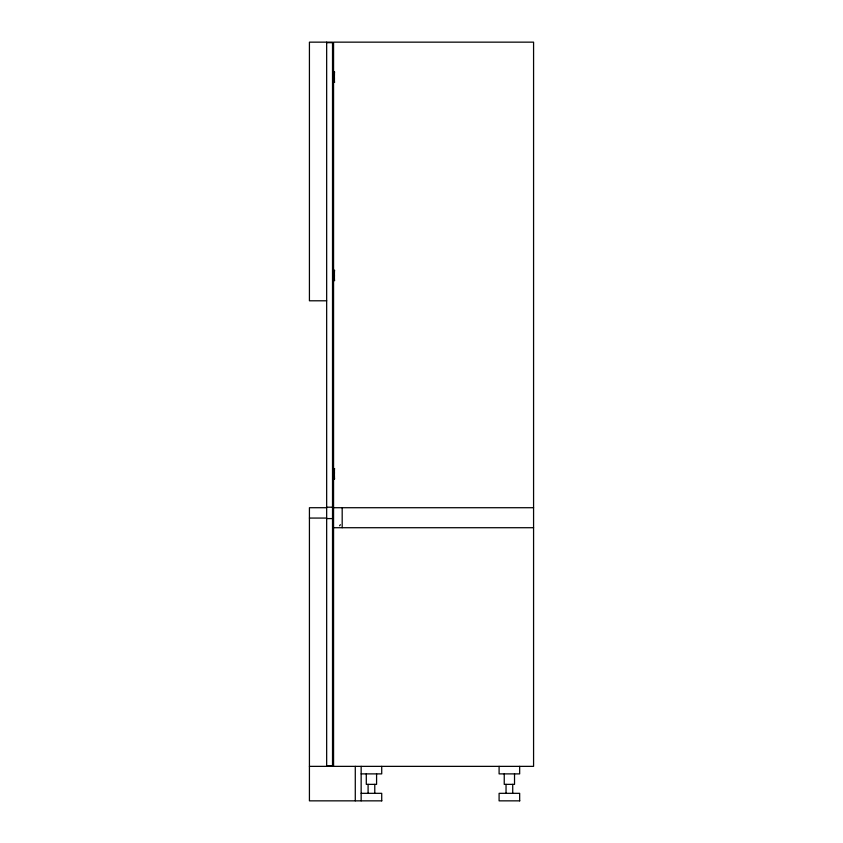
<?xml version="1.0" encoding="UTF-8"?>
<svg xmlns="http://www.w3.org/2000/svg" width="843" height="843" viewBox="0 0 843 843"><rect width="100%" height="100%" fill="white"/><g stroke="black" fill="none" stroke-linecap="round" stroke-linejoin="round"><path stroke-width="1.26" d="M340.403 524.715L339.592 525.758M326.662 42.666L332.521 42.666M333.543 72.024L334.566 71.982M333.543 72.161L334.566 72.161M333.543 72.677L334.566 72.677M333.543 73.499L334.566 73.499M333.543 74.563L334.566 74.563M333.543 75.817L334.566 75.817M333.543 77.156L334.566 77.156M333.543 78.494L334.566 78.494M333.543 79.737L334.566 79.737M333.543 80.812L334.566 80.812M333.543 81.634L334.566 81.634M333.543 82.15L334.566 82.15M333.543 82.287L334.566 82.329M333.543 270.276L334.566 270.318M333.543 270.455L334.566 270.455M333.543 270.972L334.566 270.972M333.543 271.794L334.566 271.794M333.543 272.869L334.566 272.869M333.543 274.112L334.566 274.112M333.543 275.45L334.566 275.45M333.543 276.789L334.566 276.789M333.543 278.032L334.566 278.032M333.543 279.107L334.566 279.107M333.543 279.929L334.566 279.929M333.543 280.445L334.566 280.445M333.543 280.582L334.566 280.624M326.662 300.793L309.423 300.793L309.423 42.15L332.521 42.15L332.521 766.361M333.543 468.571L334.566 468.613M333.543 468.75L334.566 468.75M333.543 469.266L334.566 469.266M333.543 470.088L334.566 470.088M333.543 471.163L334.566 471.163M333.543 472.407L334.566 472.407M333.543 473.745L334.566 473.745M333.543 475.083L334.566 475.083M333.543 476.337L334.566 476.337M333.543 477.401L334.566 477.401M333.543 478.223L334.566 478.223M333.543 478.74L334.566 478.74M333.543 478.877L334.566 478.919M326.662 507.201L332.521 507.201M326.662 507.718L309.423 507.718L309.423 800.85L381.837 800.85M333.565 507.718L533.577 507.718M309.423 518.066L326.662 518.066M326.662 518.582L332.521 518.582M333.565 527.718L533.577 527.718M326.662 765.844L332.521 765.844M309.423 766.361L533.577 766.361L533.577 42.15L333.565 42.15L333.565 766.361M361.152 773.885L381.721 773.885L381.721 766.361M361.152 793.326L381.721 793.326L381.721 800.85M519.783 800.85L499.098 800.85L499.098 793.326L519.667 793.326L519.667 800.85M519.667 766.361L519.667 773.885L499.098 773.885L499.098 766.361M514.525 773.885L514.525 784.359L504.24 784.359L504.24 773.885M512.723 784.359L512.723 793.326M506.042 784.359L506.042 793.326M376.579 773.885L376.579 784.359L366.294 784.359L366.294 773.885M374.777 784.359L374.777 793.326M368.096 784.359L368.096 793.326M361.152 766.361L361.152 800.85M355.282 766.361L355.282 800.85M342.184 507.718L342.184 527.718M326.662 42.15L326.662 766.361"/></g></svg>
